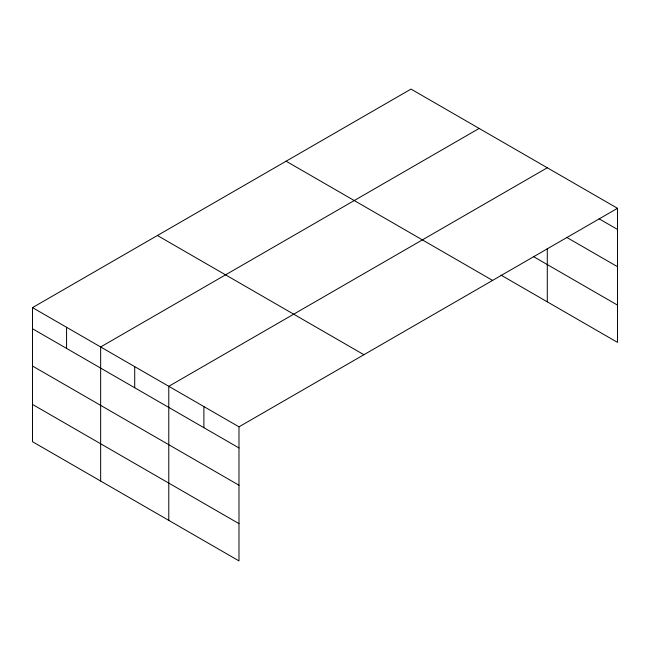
<?xml version="1.0" encoding="UTF-8"?>
<svg xmlns="http://www.w3.org/2000/svg" width="650" height="650" viewBox="0 0 650 650"><rect width="100%" height="100%" fill="white"/><g stroke="black" fill="none" stroke-linecap="round" stroke-linejoin="round"><path stroke-width="0.97" d="M32.5 307.621L238.989 426.839L238.989 560.909L32.5 441.699L32.5 307.621L411.011 89.091L617.5 208.301L617.5 342.379L500.996 275.113M479.148 128.432L100.644 346.962L100.644 481.041M547.292 167.773L168.781 386.303L168.781 520.382M238.989 426.839L617.5 208.301M599.072 218.79L617.5 229.434M566.597 237.315L617.5 266.703M533.317 256.506L617.5 305.11M286.106 161.2L492.594 280.418M157.406 235.503L363.894 354.721M32.5 328.746L238.989 447.964M32.5 366.023L238.989 485.233M32.5 404.422L238.989 523.64M547.292 248.406L547.292 301.844M203.889 406.567L203.889 427.692M134.713 366.632L134.713 387.757M66.568 327.291L66.568 348.416"/></g></svg>
